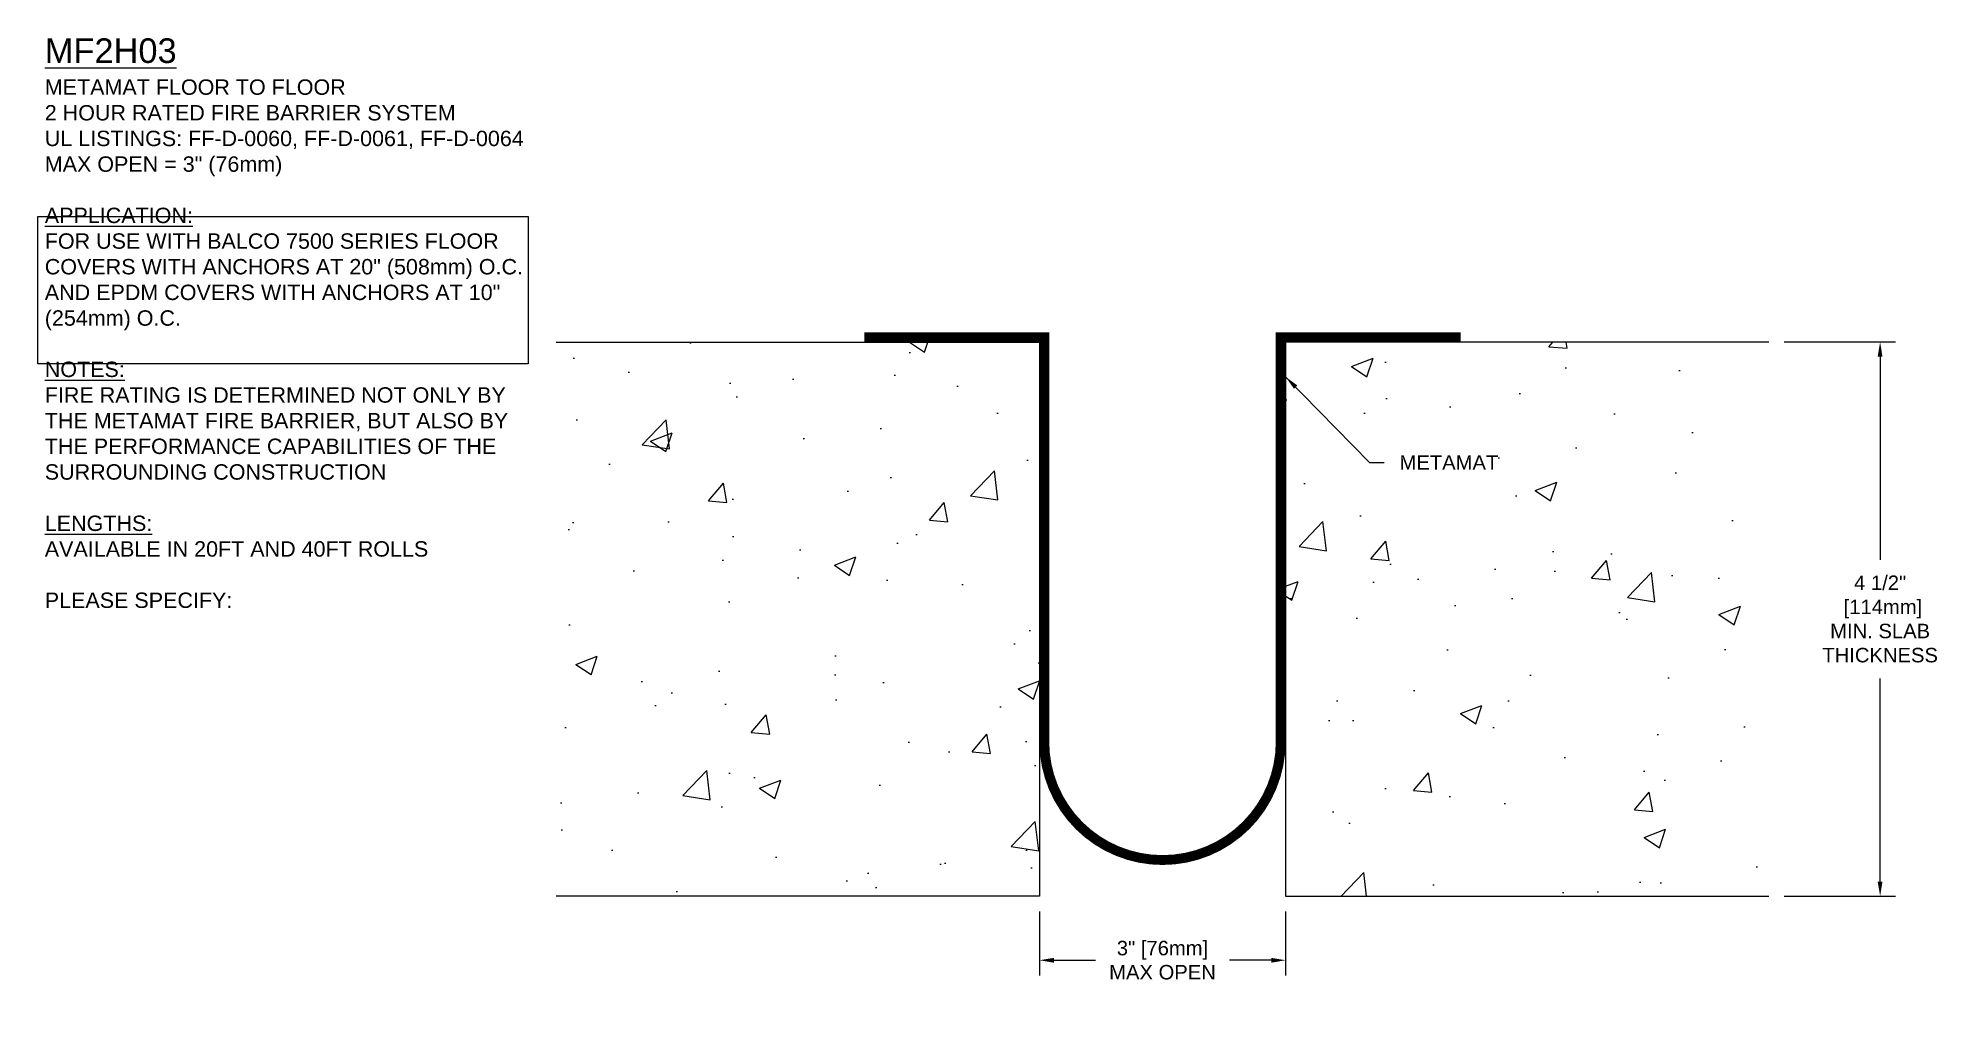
# Model space of a CAD drawing. Header units: inches. Extents: x -2.9 to 12.5, y 1.2 to 9.1.
import ezdxf

# ---------------------------------------------------------------- set-up
doc = ezdxf.new("R2010")
doc.units = ezdxf.units.IN
doc.header["$MEASUREMENT"] = 0
for name, color, linetype in [('Conditions', 1, 'Continuous'), ('Dimensions', 3, 'Continuous'), ('Fire Blanket', 42, 'Continuous'), ('Text', 2, 'Continuous')]:
    doc.layers.add(name, color=color, linetype=linetype)
doc.styles.add('ARIAL', font='arial.ttf')
doc.dimstyles.new('ARIAL', dxfattribs={"dimtxt": 0.1175, "dimasz": 0.1175, "dimexe": 0.125, "dimexo": 0.125, "dimgap": 0.125, "dimtad": 0, "dimtih": 1, "dimtoh": 1, "dimdec": 4, "dimzin": 0, "dimdsep": 46, "dimlunit": 4, "dimtxsty": 'ARIAL', "dimcen": 0.09, "dimadec": 0, "dimazin": 0, "dimtfac": 1, "dimtdec": 4, "dimtofl": 0, "dimtmove": 0, "dimatfit": 3, "dimfxl": 0, "dimfrac": 2, "dimtolj": 1, "dimtzin": 0, "dimarcsym": 0})

# ---------------------------------------------------------------- blocks, each defined once
blk = doc.blocks.new('*D0')
at = {"layer": 'Defpoints', "color": 0}
for p in [(11.159, 6.62), (11.159, 2.12), (12.063, 2.12)]:
    blk.add_point(p, dxfattribs=at)
at = {"layer": 'Dimensions', "color": 0, "lineweight": -2}
for p, q in [((11.284, 6.62), (12.188, 6.62)), ((12.063, 6.502), (12.063, 4.851)), ((12.063, 2.237), (12.063, 3.888)), ((11.284, 2.12), (12.188, 2.12))]:
    blk.add_line(p, q, dxfattribs=at)
at = {"layer": 'Dimensions', "color": 0}
for points in [[(12.043, 6.502), (12.082, 6.502), (12.063, 6.62)], [(12.043, 2.237), (12.082, 2.237), (12.063, 2.12)]]:
    blk.add_solid(points, dxfattribs=at)
at = {"layer": 'Dimensions', "color": 0, "insert": (12.063, 4.37), "char_height": 0.1175, "attachment_point": 5, "style": 'ARIAL'}
blk.add_mtext('\\A1;4 1/2"\\P [114mm]\\PMIN. SLAB\\PTHICKNESS', dxfattribs=at)
blk = doc.blocks.new('*D7')
at = {"layer": 'Defpoints', "color": 0}
for p in [(5.234, 2.12), (7.234, 2.12), (7.234, 1.599)]:
    blk.add_point(p, dxfattribs=at)
at = {"layer": 'Dimensions', "color": 0, "lineweight": -2}
for p, q in [((5.234, 1.995), (5.234, 1.474)), ((7.234, 1.995), (7.234, 1.474)), ((5.352, 1.599), (5.689, 1.599)), ((7.117, 1.599), (6.779, 1.599))]:
    blk.add_line(p, q, dxfattribs=at)
at = {"layer": 'Dimensions', "color": 0}
for points in [[(5.352, 1.618), (5.352, 1.579), (5.234, 1.599)], [(7.117, 1.618), (7.117, 1.579), (7.234, 1.599)]]:
    blk.add_solid(points, dxfattribs=at)
at = {"layer": 'Dimensions', "color": 0, "insert": (6.234, 1.599), "char_height": 0.1175, "attachment_point": 5, "style": 'ARIAL'}
blk.add_mtext('\\A1;3" [76mm]\\PMAX OPEN', dxfattribs=at)

msp = doc.modelspace()

# ---------------------------------------------------------------- hatches: boundary and pattern name
at = {"layer": 'Conditions'}
h = msp.add_hatch(dxfattribs=at)
h.set_pattern_fill('AR-CONC', color=256, scale=0.25, style=0)
h.paths.add_polyline_path([(5.23402, 6.61961), (1.30938, 6.61961), (1.30938, 2.11961), (5.23402, 2.11961)])
h = msp.add_hatch(dxfattribs=at)
h.set_pattern_fill('AR-CONC', color=256, scale=0.25, style=0)
h.paths.add_polyline_path([(11.15866, 6.61961), (7.23402, 6.61961), (7.23402, 2.11961), (11.15866, 2.11961)])
h.paths.add_polyline_path([(8.12977, 4.86349), (9.23344, 4.86349), (9.23344, 4.68315), (8.12977, 4.68315)], flags=24)
h.paths.add_polyline_path([(8.12977, 3.46564), (8.97552, 3.46564), (8.97552, 3.28939), (8.12977, 3.28939)], flags=24)
h.paths.add_polyline_path([(8.12977, 5.72966), (8.97552, 5.72966), (8.97552, 5.55341), (8.12977, 5.55341)], flags=24)
h.paths.add_polyline_path([(9.56727, 6.01456), (10.67094, 6.01456), (10.67094, 5.83422), (9.56727, 5.83422)], flags=24)

# ---------------------------------------------------------------- linework, layer by layer
for points in [[(1.30938, 6.61961), (5.23402, 6.61961), (5.23402, 2.11961), (1.30938, 2.11961)], [(11.15866, 6.61961), (7.23402, 6.61961), (7.23402, 2.11961), (11.15866, 2.11961)]]:
    msp.add_lwpolyline(points, dxfattribs=at)
at = {"layer": 'Fire Blanket', "const_width": 0.08}
msp.add_lwpolyline([(8.65463, 6.65961), (7.19402, 6.65961), (7.19402, 3.37264, -0.99842261), (5.27402, 3.36961), (5.27402, 6.65961), (3.81341, 6.65961)], format="xyb", dxfattribs=at)
at = {"layer": 'Text'}
msp.add_lwpolyline([(-2.90001, 7.64028), (1.0811, 7.64028), (1.0811, 6.44312), (-2.90001, 6.44312)], close=True, dxfattribs=at)

# ---------------------------------------------------------------- texts
at = {"layer": 'Text', "insert": (-2.84479, 9.08596), "char_height": 0.2, "width": 3.9089832, "attachment_point": 1, "style": 'ARIAL'}
msp.add_mtext('{\\LMF2H03\\P\\H0.625x;\\lMETAMAT FLOOR TO FLOOR \\P2 HOUR RATED FIRE BARRIER SYSTEM \\PUL LISTINGS: FF-D-0060, FF-D-0061, FF-D-0064\\PMAX OPEN = 3" (76mm)\\P\\P\\LAPPLICATION:\\l\\PFOR USE WITH BALCO 7500 SERIES FLOOR COVERS WITH ANCHORS AT 20" (508mm) O.C. AND EPDM COVERS WITH ANCHORS AT 10" (254mm) O.C.\\P\\P\\LNOTES:\\P\\lFIRE RATING IS DETERMINED NOT ONLY BY THE METAMAT FIRE BARRIER, BUT ALSO BY THE PERFORMANCE CAPABILITIES OF THE SURROUNDING CONSTRUCTION\\L\\P\\l\\P\\LLENGTHS:\\P\\lAVAILABLE IN 20FT AND 40FT ROLLS\\P\\PPLEASE SPECIFY:\\L                          \\~}', dxfattribs=at)
at = {"layer": 'Text', "insert": (8.15915, 5.64154), "char_height": 0.1175, "attachment_point": 4, "style": 'ARIAL'}
msp.add_mtext('METAMAT', dxfattribs=at)

# ---------------------------------------------------------------- dimensions: what is measured, and where the dimension line sits
at = {"layer": 'Dimensions'}
dim = msp.add_linear_dim(base=(12.06289, 2.11961), p1=(11.15866, 6.61961), p2=(11.15866, 2.11961), angle=90, text='<>\\PMIN. SLAB\\PTHICKNESS', dimstyle='ARIAL', override={"dimpost": '\\X'}, dxfattribs=at)
dim.commit()
dim.dimension.update_dxf_attribs({"geometry": '*D0', "text_midpoint": (12.06289, 4.36961), "dimtype": 160})
dim = msp.add_linear_dim(base=(7.23402, 1.59863), p1=(5.23402, 2.11961), p2=(7.23402, 2.11961), text='3" [76mm]\\PMAX OPEN', dimstyle='ARIAL', override={"dimpost": '\\X'}, dxfattribs=at)
dim.commit()
dim.dimension.update_dxf_attribs({"geometry": '*D7', "text_midpoint": (6.23402, 1.59863)})

# ---------------------------------------------------------------- leaders
at = {"layer": 'Text', "annotation_type": 0, "has_hookline": 1, "hookline_direction": 0, "text_width": 0.78699}
msp.add_leader([(7.23402, 6.33676), (7.91665, 5.64154), (8.03415, 5.64154)], dimstyle='ARIAL', override={"dimgap": 0.125, "dimtad": 0}, dxfattribs=at)

doc.saveas('drawing.dxf')
